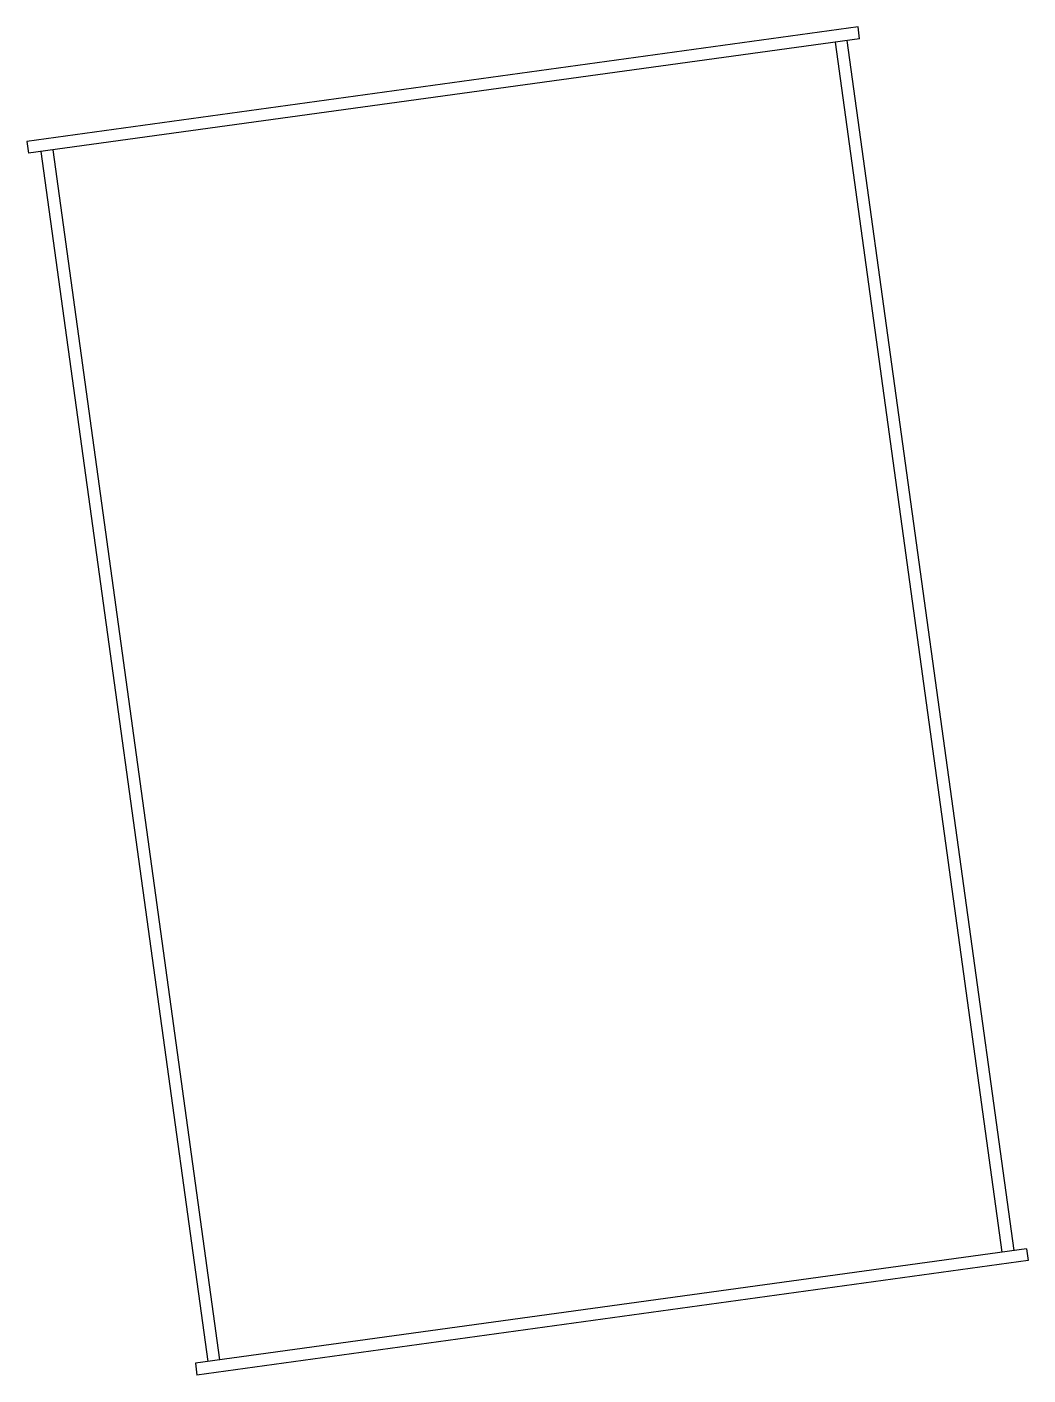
# Model space of a CAD drawing. Header units: millimetres. Extents: x 150950 to 163304, y -11416 to 12885.
# Drawn here: x 161276 to 163304, y -11416 to -8684 of the extents above.
import ezdxf

# ---------------------------------------------------------------- set-up
doc = ezdxf.new("R2010")
doc.units = ezdxf.units.MM
doc.header["$LTSCALE"] = 700
doc.layers.add('3', color=3, linetype='Continuous')

msp = doc.modelspace()

# ---------------------------------------------------------------- linework, layer by layer
at = {"layer": '3'}
for p, q in [((162960, -8684), (161275.9, -8916)), ((162963.3, -8707.8), (162960, -8684)), ((162963.3, -8707.8), (161279.2, -8939.8)), ((162913.7, -8714.6), (163251.7, -11167.4)), ((162937.5, -8711.3), (163275.5, -11164.1)), ((161275.9, -8916), (161279.2, -8939.8)), ((161666.6, -11385.8), (161328.7, -8933)), ((161642.9, -11389.1), (161304.9, -8936.2)), ((163301.2, -11160.6), (161617.1, -11392.6)), ((163301.2, -11160.6), (163304.5, -11184.4)), ((163304.5, -11184.4), (161620.4, -11416.4)), ((161617.1, -11392.6), (161620.4, -11416.4))]:
    msp.add_line(p, q, dxfattribs=at)

doc.saveas('drawing.dxf')
